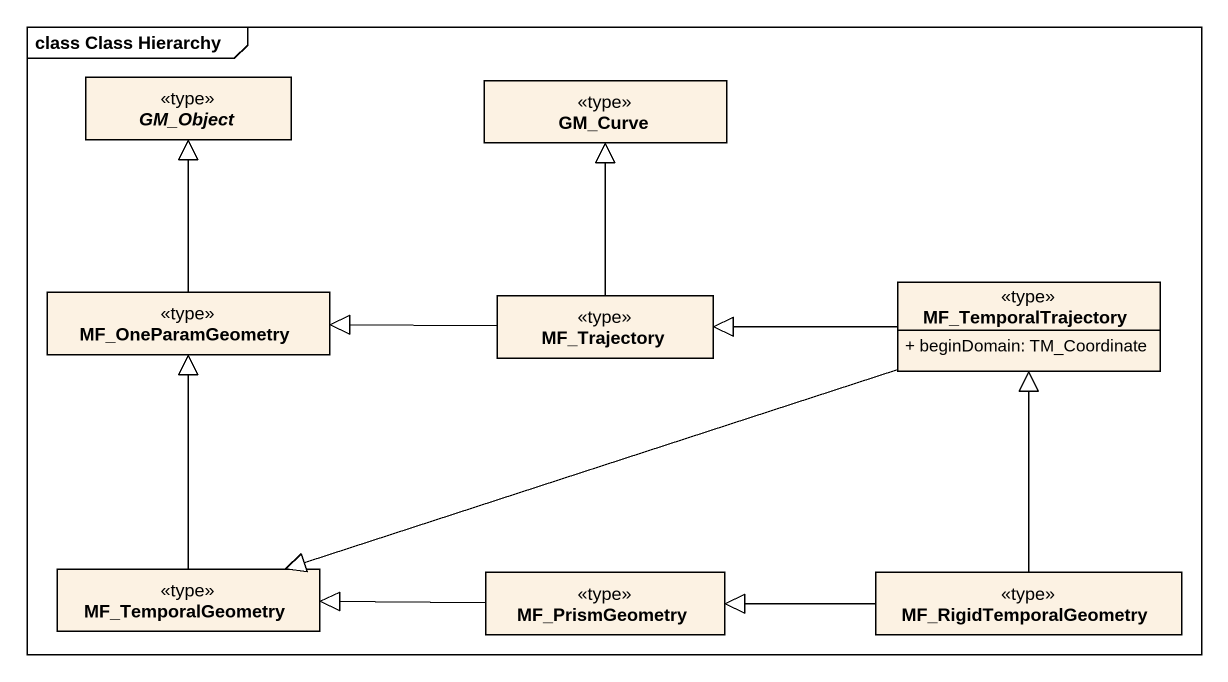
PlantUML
@startuml
mainframe class Class Hierarchy
hide circle
hide empty members
skinparam classAttributeIconSize 0
abstract class GM_Object <<type>>
class GM_Curve <<type>>
class MF_OneParamGeometry <<type>>
class MF_Trajectory <<type>>
class MF_TemporalTrajectory <<type>> {
  + beginDomain: TM_Coordinate
}
class MF_TemporalGeometry <<type>>
class MF_PrismGeometry <<type>>
class MF_RigidTemporalGeometry <<type>>
MF_OneParamGeometry -up-|> GM_Object
MF_Trajectory -up-|> GM_Curve
MF_Trajectory -left-|> MF_OneParamGeometry
MF_TemporalTrajectory -left-|> MF_Trajectory
MF_TemporalTrajectory -left-|> MF_TemporalGeometry
MF_TemporalGeometry -up-|> MF_OneParamGeometry
MF_PrismGeometry -left-|> MF_TemporalGeometry
MF_RigidTemporalGeometry -up-|> MF_TemporalTrajectory
MF_RigidTemporalGeometry -left-|> MF_PrismGeometry
@enduml
